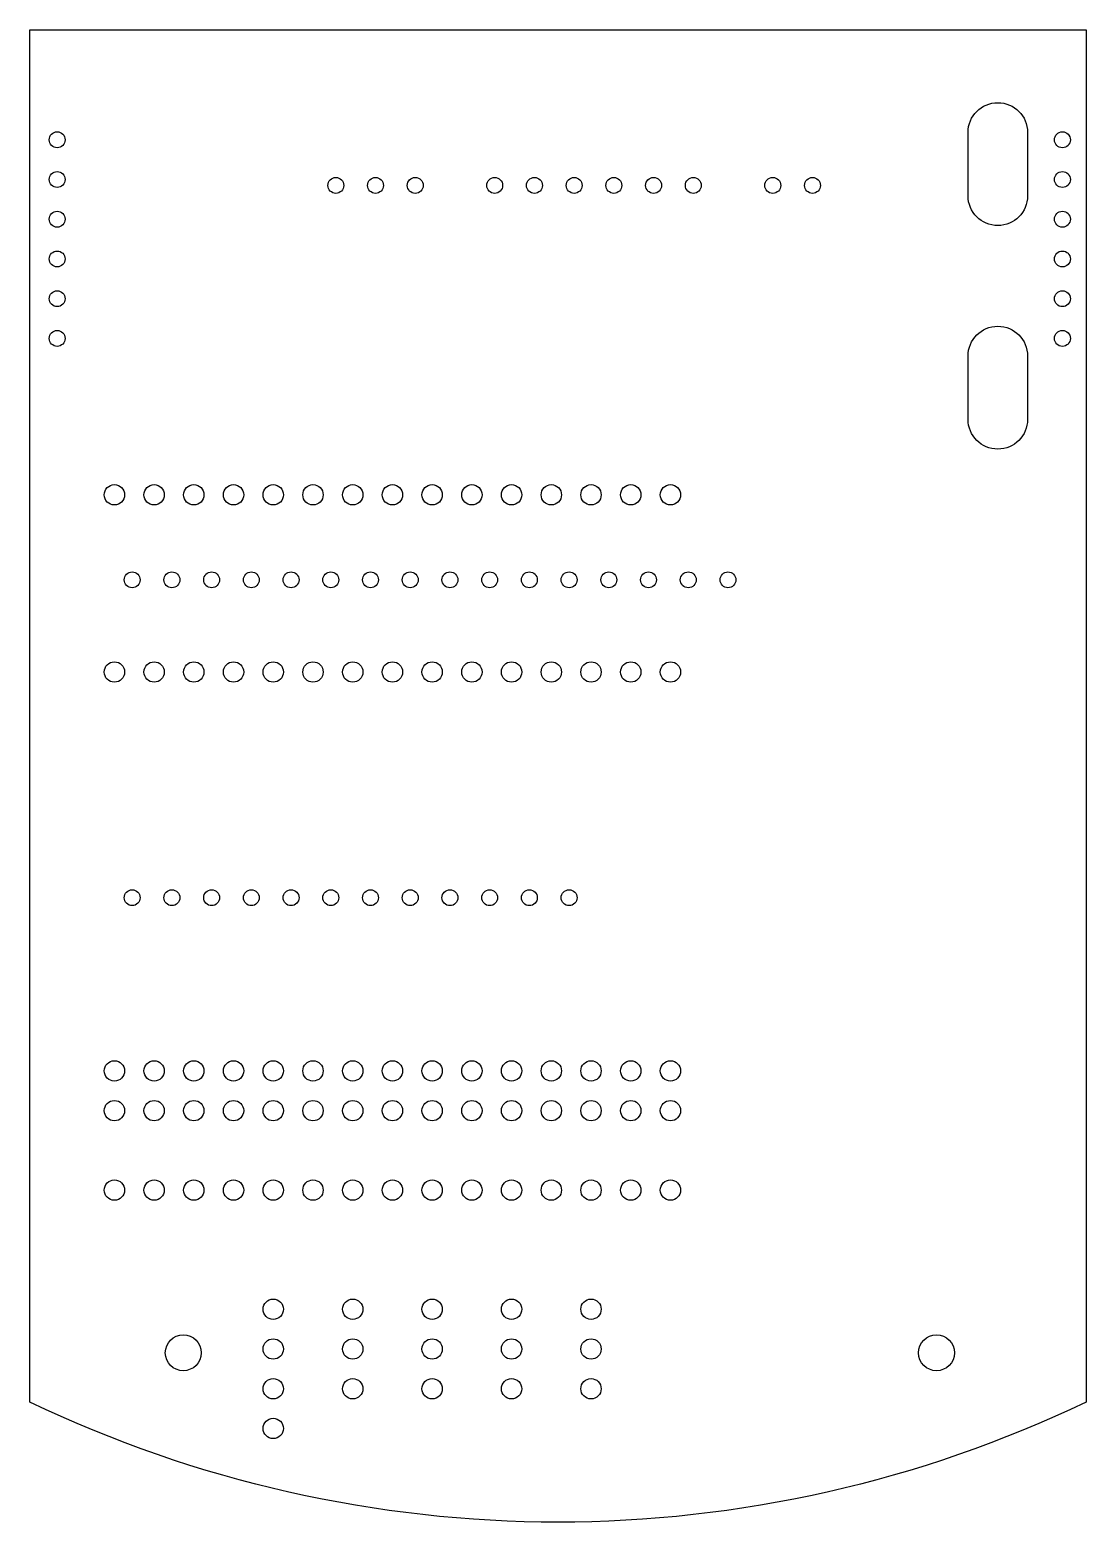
# Model space of a CAD drawing. Header units: inches. Extents: x -1.56 to 1.1, y -3.4 to 0.36.
import ezdxf

# ---------------------------------------------------------------- set-up
doc = ezdxf.new("R2010")
doc.units = ezdxf.units.IN
doc.layers.get('0').update_dxf_attribs({"linetype": 'CONTINUOUS'})

msp = doc.modelspace()

# ---------------------------------------------------------------- linework, layer by layer
for points in [[(-1.56, -3.0959), (-1.56, 0.3579), (1.0993, 0.3579), (1.0993, -3.0959, -0.227397)], [(0.9519, -0.0598, -1), (0.8019, -0.0598), (0.8019, 0.0995, -1), (0.9519, 0.0995)], [(0.9519, -0.6224, -1), (0.8019, -0.6224), (0.8019, -0.4632, -1), (0.9519, -0.4632)]]:
    msp.add_lwpolyline(points, format="xyb", close=True)
for centre, radius in [((-1.4913, 0.0812), 0.02), ((1.0395, 0.0812), 0.02), ((-1.4913, -0.0188), 0.02), ((1.0395, -0.0188), 0.02), ((-0.7897, -0.0337), 0.02), ((-0.6897, -0.0337), 0.02), ((-0.5897, -0.0337), 0.02), ((-0.3897, -0.0337), 0.02), ((-0.2897, -0.0337), 0.02), ((-0.1897, -0.0337), 0.02), ((-0.0897, -0.0337), 0.02), ((0.0103, -0.0337), 0.02), ((0.1103, -0.0337), 0.02), ((0.3103, -0.0337), 0.02), ((0.4103, -0.0337), 0.02), ((-1.4913, -0.1188), 0.02), ((1.0395, -0.1188), 0.02), ((-1.4913, -0.2188), 0.02), ((1.0395, -0.2188), 0.02), ((-1.4913, -0.3188), 0.02), ((1.0395, -0.3188), 0.02), ((-1.4913, -0.4188), 0.02), ((1.0395, -0.4188), 0.02), ((-1.3472, -0.8125), 0.0256), ((-1.2472, -0.8125), 0.0256), ((-1.1472, -0.8125), 0.0256), ((-1.0472, -0.8125), 0.0256), ((-0.9472, -0.8125), 0.0256), ((-0.8472, -0.8125), 0.0256), ((-0.7472, -0.8125), 0.0256), ((-0.6472, -0.8125), 0.0256), ((-0.5472, -0.8125), 0.0256), ((-0.4472, -0.8125), 0.0256), ((-0.3472, -0.8125), 0.0256), ((-0.2472, -0.8125), 0.0256), ((-0.1472, -0.8125), 0.0256), ((-0.0472, -0.8125), 0.0256), ((0.0528, -0.8125), 0.0256), ((-1.3024, -1.0265), 0.02), ((-1.2024, -1.0265), 0.02), ((-1.1024, -1.0265), 0.02), ((-1.0024, -1.0265), 0.02), ((-0.9024, -1.0265), 0.02), ((-0.8024, -1.0265), 0.02), ((-0.7024, -1.0265), 0.02), ((-0.6024, -1.0265), 0.02), ((-0.5024, -1.0265), 0.02), ((-0.4024, -1.0265), 0.02), ((-0.3024, -1.0265), 0.02), ((-0.2024, -1.0265), 0.02), ((-0.1024, -1.0265), 0.02), ((-0.0024, -1.0265), 0.02), ((0.0976, -1.0265), 0.02), ((0.1976, -1.0265), 0.02), ((-1.3472, -1.2585), 0.0256), ((-1.2472, -1.2585), 0.0256), ((-1.1472, -1.2585), 0.0256), ((-1.0472, -1.2585), 0.0256), ((-0.9472, -1.2585), 0.0256), ((-0.8472, -1.2585), 0.0256), ((-0.7472, -1.2585), 0.0256), ((-0.6472, -1.2585), 0.0256), ((-0.5472, -1.2585), 0.0256), ((-0.4472, -1.2585), 0.0256), ((-0.3472, -1.2585), 0.0256), ((-0.2472, -1.2585), 0.0256), ((-0.1472, -1.2585), 0.0256), ((-0.0472, -1.2585), 0.0256), ((0.0528, -1.2585), 0.0256), ((-1.3024, -1.8265), 0.02), ((-1.2024, -1.8265), 0.02), ((-1.1024, -1.8265), 0.02), ((-1.0024, -1.8265), 0.02), ((-0.9024, -1.8265), 0.02), ((-0.8024, -1.8265), 0.02), ((-0.7024, -1.8265), 0.02), ((-0.6024, -1.8265), 0.02), ((-0.5024, -1.8265), 0.02), ((-0.4024, -1.8265), 0.02), ((-0.3024, -1.8265), 0.02), ((-0.2024, -1.8265), 0.02), ((-1.3472, -2.2625), 0.0256), ((-1.2472, -2.2625), 0.0256), ((-1.1472, -2.2625), 0.0256), ((-1.0472, -2.2625), 0.0256), ((-0.9472, -2.2625), 0.0256), ((-0.8472, -2.2625), 0.0256), ((-0.7472, -2.2625), 0.0256), ((-0.6472, -2.2625), 0.0256), ((-0.5472, -2.2625), 0.0256), ((-0.4472, -2.2625), 0.0256), ((-0.3472, -2.2625), 0.0256), ((-0.2472, -2.2625), 0.0256), ((-0.1472, -2.2625), 0.0256), ((-0.0472, -2.2625), 0.0256), ((0.0528, -2.2625), 0.0256), ((-1.3472, -2.3625), 0.0256), ((-1.2472, -2.3625), 0.0256), ((-1.1472, -2.3625), 0.0256), ((-1.0472, -2.3625), 0.0256), ((-0.9472, -2.3625), 0.0256), ((-0.8472, -2.3625), 0.0256), ((-0.7472, -2.3625), 0.0256), ((-0.6472, -2.3625), 0.0256), ((-0.5472, -2.3625), 0.0256), ((-0.4472, -2.3625), 0.0256), ((-0.3472, -2.3625), 0.0256), ((-0.2472, -2.3625), 0.0256), ((-0.1472, -2.3625), 0.0256), ((-0.0472, -2.3625), 0.0256), ((0.0528, -2.3625), 0.0256), ((-1.3472, -2.5625), 0.0256), ((-1.2472, -2.5625), 0.0256), ((-1.1472, -2.5625), 0.0256), ((-1.0472, -2.5625), 0.0256), ((-0.9472, -2.5625), 0.0256), ((-0.8472, -2.5625), 0.0256), ((-0.7472, -2.5625), 0.0256), ((-0.6472, -2.5625), 0.0256), ((-0.5472, -2.5625), 0.0256), ((-0.4472, -2.5625), 0.0256), ((-0.3472, -2.5625), 0.0256), ((-0.2472, -2.5625), 0.0256), ((-0.1472, -2.5625), 0.0256), ((-0.0472, -2.5625), 0.0256), ((0.0528, -2.5625), 0.0256), ((-0.9472, -2.8625), 0.0256), ((-0.7472, -2.8625), 0.0256), ((-0.5472, -2.8625), 0.0256), ((-0.3472, -2.8625), 0.0256), ((-0.1472, -2.8625), 0.0256), ((-1.1737, -2.9719), 0.0453), ((0.7225, -2.9719), 0.0453), ((-0.9472, -2.9625), 0.0256), ((-0.7472, -2.9625), 0.0256), ((-0.5472, -2.9625), 0.0256), ((-0.3472, -2.9625), 0.0256), ((-0.1472, -2.9625), 0.0256), ((-0.9472, -3.0625), 0.0256), ((-0.7472, -3.0625), 0.0256), ((-0.5472, -3.0625), 0.0256), ((-0.3472, -3.0625), 0.0256), ((-0.1472, -3.0625), 0.0256), ((-0.9472, -3.1625), 0.0256)]:
    msp.add_circle(centre, radius)

doc.saveas('drawing.dxf')
